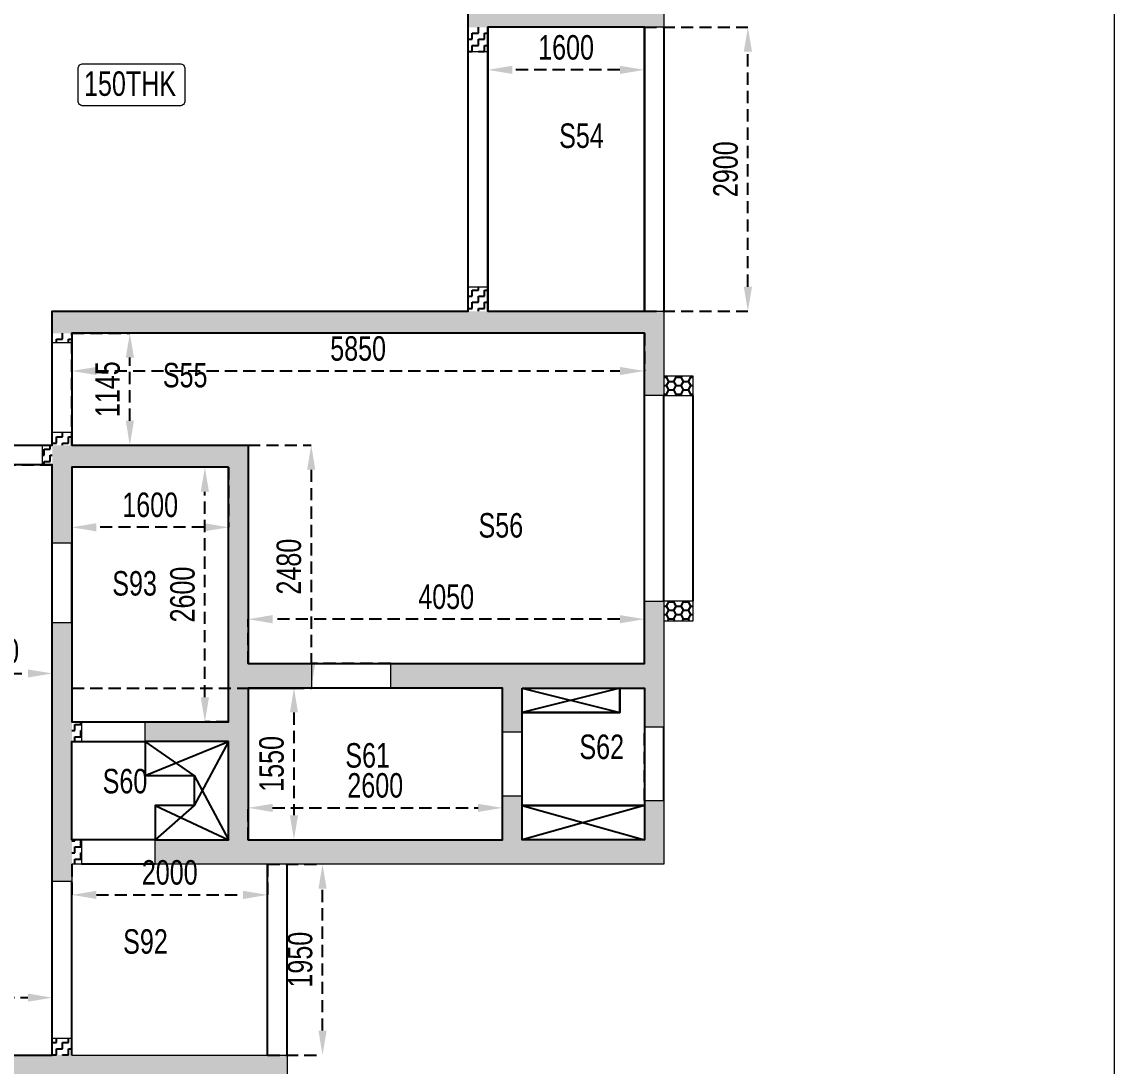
# Model space of a CAD drawing. Header units: millimetres. Extents: x 349 to 36302, y 188 to 51036.
# Drawn here: x 25140 to 36302, y 31289 to 41957 of the extents above; entities that cross this region are included whole.
import ezdxf

# ---------------------------------------------------------------- set-up
doc = ezdxf.new("R2010")
doc.units = ezdxf.units.MM
doc.linetypes.add('HIDDEN', pattern=[0.375, 0.25, -0.125])
for name, color, linetype in [('S-BEAM', 4, 'HIDDEN'), ('S-BEAM 1', 6, 'Continuous'), ('S-CUTOUT', 25, 'Continuous'), ('S-WALL HATCH', 251, 'Continuous')]:
    doc.layers.add(name, color=color, linetype=linetype)
for name, color, linetype, lineweight in [("S-BEAM NO'S", 2, 'Continuous', 20), ('S-GENERAL', 252, 'Continuous', 20), ('s-text', 20, 'Continuous', 13), ('S-WALL', 100, 'Continuous', 20)]:
    doc.layers.add(name, color=color, linetype=linetype, lineweight=lineweight)
doc.styles.add('Dim.s & Anno.(Misc.)', font='ARIALN.TTF')
doc.styles.add('SOBHA', font='swisscl.ttf')
doc.dimstyles.new('S-100-2', dxfattribs={"dimscale": 100, "dimtxt": 2.5, "dimasz": 2.5, "dimexe": 0, "dimexo": 0, "dimgap": 1, "dimtad": 1, "dimdec": 0, "dimzin": 0, "dimdsep": 46, "dimtxsty": 'SOBHA', "dimcen": 0.0895, "dimclrd": 8, "dimclre": 8, "dimclrt": 2, "dimadec": 0, "dimazin": 0, "dimtfac": 1, "dimtdec": 0, "dimtofl": 0, "dimtmove": 0, "dimatfit": 3, "dimfxl": 0.18, "dimtolj": 1, "dimtzin": 0, "dimlwd": -1, "dimlwe": -1, "dimarcsym": 1})
pattern_1 = [(0, (-404882.1, 280592.21), (62.5, 62.5), [62.5, -62.5]), (90, (-404819.6, 280592.21), (-62.5, 62.5), [62.5, -62.5])]
pattern_2 = [(0, (22525.838, 14251.84), (75, 43.30127), [50, -100]), (120, (22525.838, 14251.84), (-75, 43.30127), [50, -100]), (60, (22525.838, 14251.84), (2e-14, 86.60254), [-100, 50])]

# ---------------------------------------------------------------- blocks, each defined once
blk = doc.blocks.new('*D266')
at = {"layer": 'Defpoints', "color": 0, "linetype": 'Continuous', "ltscale": 500, "transparency": 16777216}
for p in [(31501, 41902), (32559, 41902), (31501, 39002)]:
    blk.add_point(p, dxfattribs=at)
at = {"layer": 'S-BEAM', "color": 8, "ltscale": 500, "transparency": 16777216}
for p, q in [((31501, 41902), (32559, 41902)), ((32559, 39252), (32559, 41652)), ((31501, 39002), (32559, 39002))]:
    blk.add_line(p, q, dxfattribs=at)
at = {"layer": 'S-BEAM', "color": 8, "linetype": 'Continuous', "ltscale": 500, "transparency": 16777216}
for points in [[(32517, 41652), (32601, 41652), (32559, 41902)], [(32517, 39252), (32601, 39252), (32559, 39002)]]:
    blk.add_solid(points, dxfattribs=at)
at = {"layer": 'S-BEAM', "color": 2, "linetype": 'Continuous', "ltscale": 500, "transparency": 16777216, "insert": (32331, 40452), "char_height": 250, "attachment_point": 5, "rotation": 90, "style": 'SOBHA'}
blk.add_mtext('\\A1;2900', dxfattribs=at)
blk = doc.blocks.new('*D267')
at = {"layer": 'Defpoints', "color": 0, "linetype": 'Continuous', "ltscale": 500, "transparency": 16777216}
for p in [(29901, 41902), (31501, 41902), (29901, 41467)]:
    blk.add_point(p, dxfattribs=at)
at = {"layer": 'S-BEAM', "color": 8, "ltscale": 500, "transparency": 16777216}
for p, q in [((29901, 41902), (29901, 41467)), ((31501, 41902), (31501, 41467)), ((31251, 41467), (30151, 41467))]:
    blk.add_line(p, q, dxfattribs=at)
at = {"layer": 'S-BEAM', "color": 8, "linetype": 'Continuous', "ltscale": 500, "transparency": 16777216}
for points in [[(30151, 41509), (30151, 41425), (29901, 41467)], [(31251, 41509), (31251, 41425), (31501, 41467)]]:
    blk.add_solid(points, dxfattribs=at)
at = {"layer": 'S-BEAM', "color": 2, "linetype": 'Continuous', "ltscale": 500, "transparency": 16777216, "insert": (30701, 41695), "char_height": 250, "attachment_point": 5, "style": 'SOBHA'}
blk.add_mtext('\\A1;1600', dxfattribs=at)
blk = doc.blocks.new('*D268')
at = {"layer": 'Defpoints', "color": 0, "linetype": 'Continuous', "ltscale": 500, "transparency": 16777216}
for p in [(25651, 38777), (31501, 38777), (31501, 38391)]:
    blk.add_point(p, dxfattribs=at)
at = {"layer": 'S-BEAM', "color": 8, "ltscale": 500, "transparency": 16777216}
for p, q in [((25651, 38777), (25651, 38391)), ((31501, 38777), (31501, 38391)), ((25901, 38391), (31251, 38391))]:
    blk.add_line(p, q, dxfattribs=at)
at = {"layer": 'S-BEAM', "color": 8, "linetype": 'Continuous', "ltscale": 500, "transparency": 16777216}
for points in [[(25901, 38432), (25901, 38349), (25651, 38391)], [(31251, 38432), (31251, 38349), (31501, 38391)]]:
    blk.add_solid(points, dxfattribs=at)
at = {"layer": 'S-BEAM', "color": 2, "linetype": 'Continuous', "ltscale": 500, "transparency": 16777216, "insert": (28576, 38619), "char_height": 250, "attachment_point": 5, "style": 'SOBHA'}
blk.add_mtext('\\A1;5850', dxfattribs=at)
blk = doc.blocks.new('*D269')
at = {"layer": 'Defpoints', "color": 0, "linetype": 'Continuous', "ltscale": 500, "transparency": 16777216}
for p in [(25651, 38777), (26243, 38777), (25651, 37632)]:
    blk.add_point(p, dxfattribs=at)
at = {"layer": 'S-BEAM', "color": 8, "ltscale": 500, "transparency": 16777216}
for p, q in [((25651, 38777), (26243, 38777)), ((26243, 37882), (26243, 38527)), ((25651, 37632), (26243, 37632))]:
    blk.add_line(p, q, dxfattribs=at)
at = {"layer": 'S-BEAM', "color": 8, "linetype": 'Continuous', "ltscale": 500, "transparency": 16777216}
for points in [[(26202, 38527), (26285, 38527), (26243, 38777)], [(26202, 37882), (26285, 37882), (26243, 37632)]]:
    blk.add_solid(points, dxfattribs=at)
at = {"layer": 'S-BEAM', "color": 2, "linetype": 'Continuous', "ltscale": 500, "transparency": 16777216, "insert": (26016, 38204), "char_height": 250, "attachment_point": 5, "rotation": 90, "style": 'SOBHA'}
blk.add_mtext('\\A1;1145', dxfattribs=at)
blk = doc.blocks.new('*D270')
at = {"layer": 'Defpoints', "color": 0, "linetype": 'Continuous', "ltscale": 500, "transparency": 16777216}
for p in [(27451, 37632), (25651, 35152), (28097, 35152)]:
    blk.add_point(p, dxfattribs=at)
at = {"layer": 'S-BEAM', "color": 8, "ltscale": 500, "transparency": 16777216}
for p, q in [((27451, 37632), (28097, 37632)), ((28097, 37382), (28097, 35402)), ((25651, 35152), (28097, 35152))]:
    blk.add_line(p, q, dxfattribs=at)
at = {"layer": 'S-BEAM', "color": 8, "linetype": 'Continuous', "ltscale": 500, "transparency": 16777216}
for points in [[(28055, 37382), (28139, 37382), (28097, 37632)], [(28055, 35402), (28139, 35402), (28097, 35152)]]:
    blk.add_solid(points, dxfattribs=at)
at = {"layer": 'S-BEAM', "color": 2, "linetype": 'Continuous', "ltscale": 500, "transparency": 16777216, "insert": (27869, 36392), "char_height": 250, "attachment_point": 5, "rotation": 90, "style": 'SOBHA'}
blk.add_mtext('\\A1;2480', dxfattribs=at)
blk = doc.blocks.new('*D271')
at = {"layer": 'Defpoints', "color": 0, "linetype": 'Continuous', "ltscale": 500, "transparency": 16777216}
for p in [(27451, 35855), (27451, 35402), (31501, 35402)]:
    blk.add_point(p, dxfattribs=at)
at = {"layer": 'S-BEAM', "color": 8, "ltscale": 500, "transparency": 16777216}
for p, q in [((27451, 35402), (27451, 35855)), ((31251, 35855), (27701, 35855)), ((31501, 35402), (31501, 35855))]:
    blk.add_line(p, q, dxfattribs=at)
at = {"layer": 'S-BEAM', "color": 8, "linetype": 'Continuous', "ltscale": 500, "transparency": 16777216}
for points in [[(27701, 35897), (27701, 35813), (27451, 35855)], [(31251, 35897), (31251, 35813), (31501, 35855)]]:
    blk.add_solid(points, dxfattribs=at)
at = {"layer": 'S-BEAM', "color": 2, "linetype": 'Continuous', "ltscale": 500, "transparency": 16777216, "insert": (29476, 36083), "char_height": 250, "attachment_point": 5, "style": 'SOBHA'}
blk.add_mtext('\\A1;4050', dxfattribs=at)
blk = doc.blocks.new('*D273')
at = {"layer": 'Defpoints', "color": 0, "linetype": 'Continuous', "ltscale": 500, "transparency": 16777216}
for p in [(25451, 35301), (24201, 34802), (25451, 34802)]:
    blk.add_point(p, dxfattribs=at)
at = {"layer": 'S-BEAM', "color": 8, "ltscale": 500, "transparency": 16777216}
for p, q in [((24201, 34802), (24201, 35301)), ((24451, 35301), (25201, 35301)), ((25451, 34802), (25451, 35301))]:
    blk.add_line(p, q, dxfattribs=at)
at = {"layer": 'S-BEAM', "color": 8, "linetype": 'Continuous', "ltscale": 500, "transparency": 16777216}
for points in [[(24451, 35342), (24451, 35259), (24201, 35301)], [(25201, 35342), (25201, 35259), (25451, 35301)]]:
    blk.add_solid(points, dxfattribs=at)
at = {"layer": 'S-BEAM', "color": 2, "linetype": 'Continuous', "ltscale": 500, "transparency": 16777216, "insert": (24826, 35529), "char_height": 250, "attachment_point": 5, "style": 'SOBHA'}
blk.add_mtext('\\A1;1250', dxfattribs=at)
blk = doc.blocks.new('*D275')
at = {"layer": 'Defpoints', "color": 0, "linetype": 'Continuous', "ltscale": 500, "transparency": 16777216}
for p in [(25451, 31989), (21501, 31402), (25451, 31402)]:
    blk.add_point(p, dxfattribs=at)
at = {"layer": 'S-BEAM', "color": 8, "ltscale": 500, "transparency": 16777216}
for p, q in [((21501, 31402), (21501, 31989)), ((21751, 31989), (25201, 31989)), ((25451, 31402), (25451, 31989))]:
    blk.add_line(p, q, dxfattribs=at)
at = {"layer": 'S-BEAM', "color": 8, "linetype": 'Continuous', "ltscale": 500, "transparency": 16777216}
for points in [[(21751, 32031), (21751, 31947), (21501, 31989)], [(25201, 32031), (25201, 31947), (25451, 31989)]]:
    blk.add_solid(points, dxfattribs=at)
at = {"layer": 'S-BEAM', "color": 2, "linetype": 'Continuous', "ltscale": 500, "transparency": 16777216, "insert": (23476, 32217), "char_height": 250, "attachment_point": 5, "style": 'SOBHA'}
blk.add_mtext('\\A1;3950', dxfattribs=at)
blk = doc.blocks.new('*D278')
at = {"layer": 'Defpoints', "color": 0, "linetype": 'Continuous', "ltscale": 500, "transparency": 16777216}
for p in [(30051, 33928), (27451, 33602), (30051, 33602)]:
    blk.add_point(p, dxfattribs=at)
at = {"layer": 'S-BEAM', "color": 8, "ltscale": 500, "transparency": 16777216}
for p, q in [((27451, 33602), (27451, 33928)), ((27701, 33928), (29801, 33928)), ((30051, 33602), (30051, 33928))]:
    blk.add_line(p, q, dxfattribs=at)
at = {"layer": 'S-BEAM', "color": 8, "linetype": 'Continuous', "ltscale": 500, "transparency": 16777216}
for points in [[(27701, 33969), (27701, 33886), (27451, 33928)], [(29801, 33969), (29801, 33886), (30051, 33928)]]:
    blk.add_solid(points, dxfattribs=at)
at = {"layer": 'S-BEAM', "color": 2, "linetype": 'Continuous', "ltscale": 500, "transparency": 16777216, "insert": (28751, 34156), "char_height": 250, "attachment_point": 5, "style": 'SOBHA'}
blk.add_mtext('\\A1;2600', dxfattribs=at)
blk = doc.blocks.new('*D279')
at = {"layer": 'Defpoints', "color": 0, "linetype": 'Continuous', "ltscale": 500, "transparency": 16777216}
for p in [(27451, 35152), (27451, 33602), (27920, 33602)]:
    blk.add_point(p, dxfattribs=at)
at = {"layer": 'S-BEAM', "color": 8, "ltscale": 500, "transparency": 16777216}
for p, q in [((27451, 35152), (27920, 35152)), ((27920, 34902), (27920, 33852)), ((27451, 33602), (27920, 33602))]:
    blk.add_line(p, q, dxfattribs=at)
at = {"layer": 'S-BEAM', "color": 8, "linetype": 'Continuous', "ltscale": 500, "transparency": 16777216}
for points in [[(27879, 34902), (27962, 34902), (27920, 35152)], [(27879, 33852), (27962, 33852), (27920, 33602)]]:
    blk.add_solid(points, dxfattribs=at)
at = {"layer": 'S-BEAM', "color": 2, "linetype": 'Continuous', "ltscale": 500, "transparency": 16777216, "insert": (27692, 34377), "char_height": 250, "attachment_point": 5, "rotation": 90, "style": 'SOBHA'}
blk.add_mtext('\\A1;1550', dxfattribs=at)
blk = doc.blocks.new('*D213')
at = {"layer": 'Defpoints', "color": 0, "linetype": 'Continuous', "ltscale": 500, "transparency": 16777216}
for p in [(27651, 33352), (28212, 33352), (27651, 31402)]:
    blk.add_point(p, dxfattribs=at)
at = {"layer": 'S-BEAM', "color": 8, "ltscale": 500, "transparency": 16777216}
for p, q in [((27651, 33352), (28212, 33352)), ((28212, 31652), (28212, 33102)), ((27651, 31402), (28212, 31402))]:
    blk.add_line(p, q, dxfattribs=at)
at = {"layer": 'S-BEAM', "color": 8, "linetype": 'Continuous', "ltscale": 500, "transparency": 16777216}
for points in [[(28171, 33102), (28254, 33102), (28212, 33352)], [(28171, 31652), (28254, 31652), (28212, 31402)]]:
    blk.add_solid(points, dxfattribs=at)
at = {"layer": 'S-BEAM', "color": 2, "linetype": 'Continuous', "ltscale": 500, "transparency": 16777216, "insert": (27984, 32377), "char_height": 250, "attachment_point": 5, "rotation": 90, "style": 'SOBHA'}
blk.add_mtext('\\A1;1950', dxfattribs=at)
blk = doc.blocks.new('*D214')
at = {"layer": 'Defpoints', "color": 0, "linetype": 'Continuous', "ltscale": 500, "transparency": 16777216}
for p in [(25651, 33352), (27651, 33352), (27651, 33039)]:
    blk.add_point(p, dxfattribs=at)
at = {"layer": 'S-BEAM', "color": 8, "ltscale": 500, "transparency": 16777216}
for p, q in [((25651, 33352), (25651, 33039)), ((27651, 33352), (27651, 33039)), ((25901, 33039), (27401, 33039))]:
    blk.add_line(p, q, dxfattribs=at)
at = {"layer": 'S-BEAM', "color": 8, "linetype": 'Continuous', "ltscale": 500, "transparency": 16777216}
for points in [[(25901, 33080), (25901, 32997), (25651, 33039)], [(27401, 33080), (27401, 32997), (27651, 33039)]]:
    blk.add_solid(points, dxfattribs=at)
at = {"layer": 'S-BEAM', "color": 2, "linetype": 'Continuous', "ltscale": 500, "transparency": 16777216, "insert": (26651, 33267), "char_height": 250, "attachment_point": 5, "style": 'SOBHA'}
blk.add_mtext('\\A1;2000', dxfattribs=at)
blk = doc.blocks.new('*D215')
at = {"layer": 'Defpoints', "color": 0, "linetype": 'Continuous', "ltscale": 500, "transparency": 16777216}
for p in [(27010, 37407), (27251, 37407), (27251, 34807)]:
    blk.add_point(p, dxfattribs=at)
at = {"layer": 'S-BEAM', "color": 8, "ltscale": 500, "transparency": 16777216}
for p, q in [((27251, 37407), (27010, 37407)), ((27010, 35057), (27010, 37157)), ((27251, 34807), (27010, 34807))]:
    blk.add_line(p, q, dxfattribs=at)
at = {"layer": 'S-BEAM', "color": 8, "linetype": 'Continuous', "ltscale": 500, "transparency": 16777216}
for points in [[(26968, 37157), (27052, 37157), (27010, 37407)], [(26968, 35057), (27052, 35057), (27010, 34807)]]:
    blk.add_solid(points, dxfattribs=at)
at = {"layer": 'S-BEAM', "color": 2, "linetype": 'Continuous', "ltscale": 500, "transparency": 16777216, "insert": (26782, 36107), "char_height": 250, "attachment_point": 5, "rotation": 90, "style": 'SOBHA'}
blk.add_mtext('\\A1;2600', dxfattribs=at)
blk = doc.blocks.new('*D216')
at = {"layer": 'Defpoints', "color": 0, "linetype": 'Continuous', "ltscale": 500, "transparency": 16777216}
for p in [(25651, 37407), (27251, 37407), (25651, 36794)]:
    blk.add_point(p, dxfattribs=at)
at = {"layer": 'S-BEAM', "color": 8, "ltscale": 500, "transparency": 16777216}
for p, q in [((25651, 37407), (25651, 36794)), ((27251, 37407), (27251, 36794)), ((27001, 36794), (25901, 36794))]:
    blk.add_line(p, q, dxfattribs=at)
at = {"layer": 'S-BEAM', "color": 8, "linetype": 'Continuous', "ltscale": 500, "transparency": 16777216}
for points in [[(25901, 36836), (25901, 36752), (25651, 36794)], [(27001, 36836), (27001, 36752), (27251, 36794)]]:
    blk.add_solid(points, dxfattribs=at)
at = {"layer": 'S-BEAM', "color": 2, "linetype": 'Continuous', "ltscale": 500, "transparency": 16777216, "insert": (26451, 37022), "char_height": 250, "attachment_point": 5, "style": 'SOBHA'}
blk.add_mtext('\\A1;1600', dxfattribs=at)

msp = doc.modelspace()

# ---------------------------------------------------------------- hatches: boundary and pattern name
at = {"layer": 'S-WALL HATCH', "linetype": 'Continuous', "ltscale": 500, "transparency": 33554687}
h = msp.add_hatch(dxfattribs=at)
h.set_pattern_fill('HONEY', color=25, scale=400)
h.set_pattern_definition([(0, (-1187868.24, 206467.5), (75, 43.3012702), [50, -100]), (120, (-1187868.24, 206467.5), (-75, 43.3012702), [50, -100]), (60, (-1187868.24, 206467.5), (2e-14, 86.6025404), [-100, 50])])
h.paths.add_polyline_path([(12450.8, 14551.8), (11950.8, 14551.8), (11950.8, 14051.8), (12450.8, 14051.8)])
h.paths.add_polyline_path([(4050.8, 19351.8), (3750.8, 19351.8), (3750.8, 19151.8), (4050.8, 19151.8)])
h.paths.add_polyline_path([(4050.8, 21651.8), (3750.8, 21651.8), (3750.8, 21451.8), (4050.8, 21451.8)])
h.paths.add_polyline_path([(30435.5, 1753.7), (33681.1, 1753.7), (33681.1, 2149), (30435.5, 2149)], flags=9)
h.paths.add_polyline_path([(23298.5, 13257.5), (23683.5, 13257.5), (23683.5, 13978.3), (23298.5, 13978.3)], flags=9)
h.paths.add_polyline_path([(23298.5, 15089.1), (23683.5, 15089.1), (23683.5, 15809.9), (23298.5, 15809.9)], flags=9)
h.paths.add_polyline_path([(16805.3, 31053.7), (16805.3, 32614), (16278.1, 32614), (16278.1, 31053.7)], flags=9)
h.paths.add_polyline_path([(3995.8, 40319.6), (3995.8, 41879.9), (3468.6, 41879.9), (3468.6, 40319.6)], flags=9)
h.paths.add_polyline_path([(3995.8, 36144.6), (3995.8, 37704.9), (3468.6, 37704.9), (3468.6, 36144.6)], flags=9)
h.paths.add_polyline_path([(3995.8, 25169.6), (3995.8, 26729.9), (3468.6, 26729.9), (3468.6, 25169.6)], flags=9)
h.paths.add_polyline_path([(3995.8, 15569.6), (3995.8, 17129.9), (3468.6, 17129.9), (3468.6, 15569.6)], flags=9)
h.paths.add_polyline_path([(15338.4, 13898.5), (16898.7, 13898.5), (16898.7, 14425.7), (15338.4, 14425.7)], flags=9)
h.paths.add_polyline_path([(32310.4, 22157.4), (32310.4, 23717.7), (31783.2, 23717.7), (31783.2, 22157.4)], flags=9)
h.paths.add_polyline_path([(28341.5, 31576.1), (28341.5, 33136.4), (27814.3, 33136.4), (27814.3, 31576.1)], flags=9)
h.paths.add_polyline_path([(32209.4, 39845.6), (32209.4, 41405.9), (31682.2, 41405.9), (31682.2, 39845.6)], flags=9)
h.paths.add_polyline_path([(11135.4, 34608.9), (12695.7, 34608.9), (12695.7, 35136.1), (11135.4, 35136.1)], flags=9)
h.paths.add_polyline_path([(22721.8, 49894.7), (24282.1, 49894.7), (24282.1, 50421.9), (22721.8, 50421.9)], flags=9)
h.paths.add_polyline_path([(32217.9, 42546.6), (32217.9, 44106.9), (31690.7, 44106.9), (31690.7, 42546.6)], flags=9)
h.paths.add_polyline_path([(32217.9, 33735.1), (32217.9, 35295.4), (31690.7, 35295.4), (31690.7, 33735.1)], flags=9)
h.paths.add_polyline_path([(26431.7, 14028.2), (27992, 14028.2), (27992, 14555.4), (26431.7, 14555.4)], flags=9)
h.paths.add_polyline_path([(19356.2, 14028.2), (20916.5, 14028.2), (20916.5, 14555.4), (19356.2, 14555.4)], flags=9)
h.paths.add_polyline_path([(9371.6, 14028.2), (10931.9, 14028.2), (10931.9, 14555.4), (9371.6, 14555.4)], flags=9)
h.paths.add_polyline_path([(4041.8, 22231.9), (4041.8, 23792.2), (3514.6, 23792.2), (3514.6, 22231.9)], flags=9)
h.paths.add_polyline_path([(4101.1, 47007.5), (4101.1, 48567.8), (3573.9, 48567.8), (3573.9, 47007.5)], flags=9)
h.paths.add_polyline_path([(15497.8, 33271.2), (15497.8, 34831.5), (14970.6, 34831.5), (14970.6, 33271.2)], flags=9)
h.paths.add_polyline_path([(15418.8, 35571.6), (15418.8, 37131.9), (14891.6, 37131.9), (14891.6, 35571.6)], flags=9)
h.paths.add_polyline_path([(15418.8, 37871.6), (15418.8, 39431.9), (14891.6, 39431.9), (14891.6, 37871.6)], flags=9)
h.paths.add_polyline_path([(11269.1, 25056.1), (11269.1, 26616.4), (10741.9, 26616.4), (10741.9, 25056.1)], flags=9)
h.paths.add_polyline_path([(12053.5, 20391.2), (12053.5, 21951.5), (11526.3, 21951.5), (11526.3, 20391.2)], flags=9)
h.paths.add_polyline_path([(17843, 21083.2), (17843, 22643.5), (17315.8, 22643.5), (17315.8, 21083.2)], flags=9)
h.paths.add_polyline_path([(23700.8, 20682.3), (25261.1, 20682.3), (25261.1, 21209.5), (23700.8, 21209.5)], flags=9)
h.paths.add_polyline_path([(21864.1, 20682.3), (23424.4, 20682.3), (23424.4, 21209.5), (21864.1, 21209.5)], flags=9)
h.paths.add_polyline_path([(24771.6, 39874), (24771.6, 41434.3), (24244.4, 41434.3), (24244.4, 39874)], flags=9)
h.paths.add_polyline_path([(24024.9, 43785.1), (24024.9, 45345.4), (23497.7, 45345.4), (23497.7, 43785.1)], flags=9)
h.paths.add_polyline_path([(27687.3, 46261.9), (29247.6, 46261.9), (29247.6, 46789.1), (27687.3, 46789.1)], flags=9)
h.paths.add_polyline_path([(11324.9, 39860.1), (11324.9, 41420.3), (10797.7, 41420.3), (10797.7, 39860.1)], flags=9)
h.paths.add_polyline_path([(8551.4, 46461.9), (10111.7, 46461.9), (10111.7, 46989.1), (8551.4, 46989.1)], flags=9)
h.paths.add_polyline_path([(8690.4, 24598.6), (9781.3, 24598.6), (9781.3, 25125.8), (8690.4, 25125.8)], flags=9)
h.paths.add_polyline_path([(23080.3, 22903.1), (24171.2, 22903.1), (24171.2, 23430.3), (23080.3, 23430.3)], flags=9)
h.paths.add_polyline_path([(23363.2, 32960), (24454.2, 32960), (24454.2, 33487.2), (23363.2, 33487.2)], flags=9)
h.paths.add_polyline_path([(25689.8, 41058.7), (26780.7, 41058.7), (26780.7, 41585.9), (25689.8, 41585.9)], flags=9)
h.paths.add_polyline_path([(8797.6, 41783.2), (9888.5, 41783.2), (9888.5, 42310.3), (8797.6, 42310.3)], flags=9)
h.paths.add_polyline_path([(13914.6, 33663.8), (15005.6, 33663.8), (15005.6, 34191), (13914.6, 34191)], flags=9)
h.paths.add_polyline_path([(17749, 42186.8), (18839.9, 42186.8), (18839.9, 42714), (17749, 42714)], flags=9)
h.paths.add_polyline_path([(32407.1, 40250.9), (32792.1, 40250.9), (32792.1, 40971.7), (32407.1, 40971.7)], flags=9)
h.paths.add_polyline_path([(28711.8, 40250.9), (29096.8, 40250.9), (29096.8, 40971.7), (28711.8, 40971.7)], flags=9)
h.paths.add_polyline_path([(14069.1, 23982.3), (15629.4, 23982.3), (15629.4, 24509.5), (14069.1, 24509.5)], flags=9)
h.paths.add_polyline_path([(13852.4, 24365.9), (13852.4, 25926.2), (13325.2, 25926.2), (13325.2, 24365.9)], flags=9)
h.paths.add_polyline_path([(13852.4, 39924.2), (13852.4, 41484.4), (13325.2, 41484.4), (13325.2, 39924.2)], flags=9)
h.paths.add_polyline_path([(21606.4, 41561.6), (23166.7, 41561.6), (23166.7, 42088.8), (21606.4, 42088.8)], flags=9)
h.paths.add_polyline_path([(14113.7, 9780.6), (21494.1, 9780.6), (21494.1, 11995.1), (14113.7, 11995.1)], flags=9)
h.paths.add_polyline_path([(30381.2, 3048.3), (35216.4, 3048.3), (35216.4, 3482.8), (30381.2, 3482.8)], flags=9)
h.paths.add_polyline_path([(27476.8, 5434.1), (28877.8, 5434.1), (28877.8, 5830.2), (27476.8, 5830.2)], flags=9)
h.paths.add_polyline_path([(30319.7, 4396), (34324.9, 4396), (34324.9, 4791.4), (30319.7, 4791.4)], flags=9)
h.paths.add_polyline_path([(27372.9, 6302.6), (32821.9, 6302.6), (32821.9, 7690), (27372.9, 7690)], flags=9)
h.paths.add_polyline_path([(27385.4, 7723.6), (28580.9, 7723.6), (28580.9, 8111.7), (27385.4, 8111.7)], flags=9)
h.paths.add_polyline_path([(14017.2, 11970.3), (15743.3, 11970.3), (15743.3, 12497.5), (14017.2, 12497.5)], flags=9)
h.paths.add_polyline_path([(13975.9, 12347.3), (23228.1, 12347.3), (23228.1, 13200.6), (13975.9, 13200.6)], flags=9)
h = msp.add_hatch(dxfattribs=at)
h.set_pattern_fill('HONEY', color=25, scale=400)
h.set_pattern_definition(pattern_2)
h.paths.add_polyline_path([(27063.3, 50251.8), (26863.3, 50251.8), (26863.3, 49951.8), (27063.3, 49951.8)])
h.paths.add_polyline_path([(24763.3, 50251.8), (24563.3, 50251.8), (24563.3, 49951.8), (24763.3, 49951.8)])
h.paths.add_polyline_path([(30435.5, 1753.7), (33681.1, 1753.7), (33681.1, 2149), (30435.5, 2149)], flags=9)
h.paths.add_polyline_path([(23298.5, 13257.5), (23683.5, 13257.5), (23683.5, 13978.3), (23298.5, 13978.3)], flags=9)
h.paths.add_polyline_path([(23298.5, 15089.1), (23683.5, 15089.1), (23683.5, 15809.9), (23298.5, 15809.9)], flags=9)
h.paths.add_polyline_path([(16805.3, 31053.7), (16805.3, 32614), (16278.1, 32614), (16278.1, 31053.7)], flags=9)
h.paths.add_polyline_path([(3995.8, 40319.6), (3995.8, 41879.9), (3468.6, 41879.9), (3468.6, 40319.6)], flags=9)
h.paths.add_polyline_path([(3995.8, 36144.6), (3995.8, 37704.9), (3468.6, 37704.9), (3468.6, 36144.6)], flags=9)
h.paths.add_polyline_path([(3995.8, 25169.6), (3995.8, 26729.9), (3468.6, 26729.9), (3468.6, 25169.6)], flags=9)
h.paths.add_polyline_path([(3995.8, 15569.6), (3995.8, 17129.9), (3468.6, 17129.9), (3468.6, 15569.6)], flags=9)
h.paths.add_polyline_path([(15338.4, 13898.5), (16898.7, 13898.5), (16898.7, 14425.7), (15338.4, 14425.7)], flags=9)
h.paths.add_polyline_path([(32310.4, 22157.4), (32310.4, 23717.7), (31783.2, 23717.7), (31783.2, 22157.4)], flags=9)
h.paths.add_polyline_path([(28341.5, 31576.1), (28341.5, 33136.4), (27814.3, 33136.4), (27814.3, 31576.1)], flags=9)
h.paths.add_polyline_path([(32209.4, 39845.6), (32209.4, 41405.9), (31682.2, 41405.9), (31682.2, 39845.6)], flags=9)
h.paths.add_polyline_path([(11135.4, 34608.9), (12695.7, 34608.9), (12695.7, 35136.1), (11135.4, 35136.1)], flags=9)
h.paths.add_polyline_path([(22721.8, 49894.7), (24282.1, 49894.7), (24282.1, 50421.9), (22721.8, 50421.9)], flags=9)
h.paths.add_polyline_path([(32217.9, 42546.6), (32217.9, 44106.9), (31690.7, 44106.9), (31690.7, 42546.6)], flags=9)
h.paths.add_polyline_path([(32217.9, 33735.1), (32217.9, 35295.4), (31690.7, 35295.4), (31690.7, 33735.1)], flags=9)
h.paths.add_polyline_path([(26431.7, 14028.2), (27992, 14028.2), (27992, 14555.4), (26431.7, 14555.4)], flags=9)
h.paths.add_polyline_path([(19356.2, 14028.2), (20916.5, 14028.2), (20916.5, 14555.4), (19356.2, 14555.4)], flags=9)
h.paths.add_polyline_path([(9371.6, 14028.2), (10931.9, 14028.2), (10931.9, 14555.4), (9371.6, 14555.4)], flags=9)
h.paths.add_polyline_path([(4041.8, 22231.9), (4041.8, 23792.2), (3514.6, 23792.2), (3514.6, 22231.9)], flags=9)
h.paths.add_polyline_path([(4101.1, 47007.5), (4101.1, 48567.8), (3573.9, 48567.8), (3573.9, 47007.5)], flags=9)
h.paths.add_polyline_path([(15497.8, 33271.2), (15497.8, 34831.5), (14970.6, 34831.5), (14970.6, 33271.2)], flags=9)
h.paths.add_polyline_path([(15418.8, 35571.6), (15418.8, 37131.9), (14891.6, 37131.9), (14891.6, 35571.6)], flags=9)
h.paths.add_polyline_path([(15418.8, 37871.6), (15418.8, 39431.9), (14891.6, 39431.9), (14891.6, 37871.6)], flags=9)
h.paths.add_polyline_path([(11269.1, 25056.1), (11269.1, 26616.4), (10741.9, 26616.4), (10741.9, 25056.1)], flags=9)
h.paths.add_polyline_path([(12053.5, 20391.2), (12053.5, 21951.5), (11526.3, 21951.5), (11526.3, 20391.2)], flags=9)
h.paths.add_polyline_path([(17843, 21083.2), (17843, 22643.5), (17315.8, 22643.5), (17315.8, 21083.2)], flags=9)
h.paths.add_polyline_path([(23700.8, 20682.3), (25261.1, 20682.3), (25261.1, 21209.5), (23700.8, 21209.5)], flags=9)
h.paths.add_polyline_path([(21864.1, 20682.3), (23424.4, 20682.3), (23424.4, 21209.5), (21864.1, 21209.5)], flags=9)
h.paths.add_polyline_path([(24771.6, 39874), (24771.6, 41434.3), (24244.4, 41434.3), (24244.4, 39874)], flags=9)
h.paths.add_polyline_path([(24024.9, 43785.1), (24024.9, 45345.4), (23497.7, 45345.4), (23497.7, 43785.1)], flags=9)
h.paths.add_polyline_path([(27687.3, 46261.9), (29247.6, 46261.9), (29247.6, 46789.1), (27687.3, 46789.1)], flags=9)
h.paths.add_polyline_path([(11324.9, 39860.1), (11324.9, 41420.3), (10797.7, 41420.3), (10797.7, 39860.1)], flags=9)
h.paths.add_polyline_path([(8551.4, 46461.9), (10111.7, 46461.9), (10111.7, 46989.1), (8551.4, 46989.1)], flags=9)
h.paths.add_polyline_path([(8690.4, 24598.6), (9781.3, 24598.6), (9781.3, 25125.8), (8690.4, 25125.8)], flags=9)
h.paths.add_polyline_path([(23080.3, 22903.1), (24171.2, 22903.1), (24171.2, 23430.3), (23080.3, 23430.3)], flags=9)
h.paths.add_polyline_path([(23363.2, 32960), (24454.2, 32960), (24454.2, 33487.2), (23363.2, 33487.2)], flags=9)
h.paths.add_polyline_path([(25689.8, 41058.7), (26780.7, 41058.7), (26780.7, 41585.9), (25689.8, 41585.9)], flags=9)
h.paths.add_polyline_path([(8797.6, 41783.2), (9888.5, 41783.2), (9888.5, 42310.3), (8797.6, 42310.3)], flags=9)
h.paths.add_polyline_path([(13914.6, 33663.8), (15005.6, 33663.8), (15005.6, 34191), (13914.6, 34191)], flags=9)
h.paths.add_polyline_path([(17749, 42186.8), (18839.9, 42186.8), (18839.9, 42714), (17749, 42714)], flags=9)
h.paths.add_polyline_path([(32407.1, 40250.9), (32792.1, 40250.9), (32792.1, 40971.7), (32407.1, 40971.7)], flags=9)
h.paths.add_polyline_path([(28711.8, 40250.9), (29096.8, 40250.9), (29096.8, 40971.7), (28711.8, 40971.7)], flags=9)
h.paths.add_polyline_path([(14069.1, 23982.3), (15629.4, 23982.3), (15629.4, 24509.5), (14069.1, 24509.5)], flags=9)
h.paths.add_polyline_path([(13852.4, 24365.9), (13852.4, 25926.2), (13325.2, 25926.2), (13325.2, 24365.9)], flags=9)
h.paths.add_polyline_path([(13852.4, 39924.2), (13852.4, 41484.4), (13325.2, 41484.4), (13325.2, 39924.2)], flags=9)
h.paths.add_polyline_path([(21606.4, 41561.6), (23166.7, 41561.6), (23166.7, 42088.8), (21606.4, 42088.8)], flags=9)
h.paths.add_polyline_path([(14113.7, 9780.6), (21494.1, 9780.6), (21494.1, 11995.1), (14113.7, 11995.1)], flags=9)
h.paths.add_polyline_path([(30381.2, 3048.3), (35216.4, 3048.3), (35216.4, 3482.8), (30381.2, 3482.8)], flags=9)
h.paths.add_polyline_path([(27476.8, 5434.1), (28877.8, 5434.1), (28877.8, 5830.2), (27476.8, 5830.2)], flags=9)
h.paths.add_polyline_path([(30319.7, 4396), (34324.9, 4396), (34324.9, 4791.4), (30319.7, 4791.4)], flags=9)
h.paths.add_polyline_path([(27372.9, 6302.6), (32821.9, 6302.6), (32821.9, 7690), (27372.9, 7690)], flags=9)
h.paths.add_polyline_path([(27385.4, 7723.6), (28580.9, 7723.6), (28580.9, 8111.7), (27385.4, 8111.7)], flags=9)
h.paths.add_polyline_path([(14017.2, 11970.3), (15743.3, 11970.3), (15743.3, 12497.5), (14017.2, 12497.5)], flags=9)
h.paths.add_polyline_path([(13975.9, 12347.3), (23228.1, 12347.3), (23228.1, 13200.6), (13975.9, 13200.6)], flags=9)
at = {"layer": 'S-WALL HATCH', "ltscale": 7.5, "transparency": 33554687}
h = msp.add_hatch(color=251, dxfattribs=at)
h.dxf.hatch_style = 1
h.paths.add_polyline_path([(29950.8, 42751.8), (29500.8, 42751.8), (29500.8, 42851.8), (29300.8, 42851.8), (29300.8, 42751.8), (27700.8, 42751.8), (27700.8, 43291.8), (27500.8, 43291.8), (27500.8, 42751.8), (27500.8, 42501.8), (29700.8, 42501.8), (29700.8, 41901.8), (29900.8, 41901.8), (31700.8, 41901.8), (31700.8, 42151.8), (31700.8, 42701.8), (31500.8, 42701.8), (31500.8, 42151.8), (29950.8, 42151.8)])
h = msp.add_hatch(dxfattribs=at)
h.set_pattern_fill('ZIGZAG', color=251, scale=500)
h.set_pattern_definition(pattern_1)
h.paths.add_polyline_path([(29900.8, 41901.8), (29700.8, 41901.8), (29700.8, 41651.8), (29900.8, 41651.8)])
h = msp.add_hatch(color=251, dxfattribs=at)
h.dxf.hatch_style = 1
h.paths.add_polyline_path([(18300.8, 31151.8), (18400.8, 31151.8), (18400.8, 31401.8), (18300.8, 31401.8), (18300.8, 36551.8), (21200.8, 36551.8), (21200.8, 31401.8), (19550.8, 31401.8), (19550.8, 31151.8), (20300.8, 31151.8), (20300.8, 25951.8), (18000.8, 25951.8), (18000.8, 28851.8), (17700.8, 28851.8), (17700.8, 27601.8), (15750.8, 27601.8), (15750.8, 29151.8), (15700.8, 29151.8), (15700.8, 29501.8), (15500.8, 29501.8), (15500.8, 27301.8), (17700.8, 27301.8), (17700.8, 25951.8), (15500.8, 25951.8), (15500.8, 25651.8), (17100.8, 25651.8), (17100.8, 24051.8), (15460.8, 24051.8), (15460.8, 23851.8), (17100.8, 23851.8), (17100.8, 22401.8), (17300.8, 22401.8), (17300.8, 25651.8), (23600.8, 25651.8), (23600.8, 25851.8), (22650.8, 25851.8), (22650.8, 29351.8), (23350.8, 29351.8), (23350.8, 29551.8), (22400.8, 29551.8), (22400.8, 27651.8), (21350.8, 27651.8), (21350.8, 27401.8), (22400.8, 27401.8), (22400.8, 25951.8), (20600.8, 25951.8), (20600.8, 28951.8), (21490.8, 28951.8), (21490.8, 29151.8), (20600.8, 29151.8), (20600.8, 31151.8), (23050.8, 31151.8), (23050.8, 30461.8), (23250.8, 30461.8), (23250.8, 31151.8), (27850.8, 31151.8), (27850.8, 31401.8), (21500.8, 31401.8), (21500.8, 34801.8), (24200.8, 34801.8), (24200.8, 35651.8), (24000.8, 35651.8), (24000.8, 35001.8), (21500.8, 35001.8), (21500.8, 36551.8), (24200.8, 36551.8), (24200.8, 40201.8), (23900.8, 40201.8), (23900.8, 39851.8), (21800.8, 39851.8), (21800.8, 41301.8), (21900.8, 41301.8), (21900.8, 41601.8), (19550.8, 41601.8), (19550.8, 41301.8), (19650.8, 41301.8), (19650.8, 39551.8), (23900.8, 39551.8), (23900.8, 36851.8), (18300.8, 36851.8), (18300.8, 41301.8), (18400.8, 41301.8), (18400.8, 41601.8), (17225.8, 41601.8), (17225.8, 41301.8), (18000.8, 41301.8), (18000.8, 39851.8), (15700.8, 39851.8), (15700.8, 41301.8), (16475.8, 41301.8), (16475.8, 41601.8), (15500.8, 41601.8), (15500.8, 39551.8), (18000.8, 39551.8), (18000.8, 37551.8), (15500.8, 37551.8), (15500.8, 37251.8), (18000.8, 37251.8), (18000.8, 35251.8), (15500.8, 35251.8), (15500.8, 34951.8), (18000.8, 34951.8), (18000.8, 32951.8), (15500.8, 32951.8), (15500.8, 30651.8), (15700.8, 30651.8), (15700.8, 30751.8), (18300.8, 30751.8)])
h.paths.add_polyline_path([(16750.8, 31051.8), (16750.8, 32651.8), (18000.8, 32651.8), (18000.8, 31051.8)], flags=16)
h.paths.add_polyline_path([(16750.8, 31051.8), (15700.8, 31051.8), (15700.8, 32651.8), (16750.8, 32651.8)], flags=16)
h.paths.add_polyline_path([(19950.8, 39851.8), (19950.8, 41301.8), (21501, 41301.8), (21501, 39851.8)], flags=16)
h = msp.add_hatch(dxfattribs=at)
h.set_pattern_fill('ZIGZAG', color=251, scale=500)
h.set_pattern_definition(pattern_1)
h.paths.add_polyline_path([(29900.8, 39251.8), (29700.8, 39251.8), (29700.8, 39001.8), (29900.8, 39001.8)])
h = msp.add_hatch(color=251, dxfattribs=at)
h.dxf.hatch_style = 1
h.paths.add_polyline_path([(31700.8, 39001.8), (29900.8, 39001.8), (29700.8, 39001.8), (25450.8, 39001.8), (25450.8, 38776.8), (25650.8, 38776.8), (31500.8, 38776.8), (31500.8, 38139.3), (31700.8, 38139.3), (31700.8, 38776.8)])
h = msp.add_hatch(dxfattribs=at)
h.set_pattern_fill('ZIGZAG', color=251, scale=500)
h.set_pattern_definition(pattern_1)
h.paths.add_polyline_path([(25650.8, 38776.8), (25450.8, 38776.8), (25450.8, 38676.8), (25650.8, 38676.8)])
at = {"layer": 'S-WALL HATCH', "linetype": 'Continuous', "ltscale": 500, "transparency": 33554687}
h = msp.add_hatch(dxfattribs=at)
h.set_pattern_fill('HONEY', color=25, scale=400)
h.set_pattern_definition(pattern_2)
h.paths.add_polyline_path([(32000.8, 36039.3), (31700.8, 36039.3), (31700.8, 35839.3), (32000.8, 35839.3)])
h.paths.add_polyline_path([(32000.8, 38339.3), (31700.8, 38339.3), (31700.8, 38139.3), (32000.8, 38139.3)])
at = {"layer": 'S-WALL HATCH', "ltscale": 7.5, "transparency": 33554687}
h = msp.add_hatch(dxfattribs=at)
h.set_pattern_fill('ZIGZAG', color=251, scale=500)
h.set_pattern_definition(pattern_1)
h.paths.add_polyline_path([(25650.8, 37766.8), (25450.8, 37766.8), (25450.8, 37631.8), (25650.8, 37631.8)])
h = msp.add_hatch(dxfattribs=at)
h.set_pattern_fill('ZIGZAG', color=251, scale=500)
h.set_pattern_definition(pattern_1)
h.paths.add_polyline_path([(25450.8, 37631.8), (25350.8, 37631.8), (25350.8, 37431.8), (25450.8, 37431.8)])
h = msp.add_hatch(color=251, dxfattribs=at)
h.dxf.hatch_style = 1
h.paths.add_polyline_path([(28100.8, 35401.8), (27450.8, 35401.8), (27450.8, 37406.8), (27450.8, 37631.8), (25650.8, 37631.8), (25450.8, 37631.8), (25450.8, 37431.8), (25450.8, 36631.8), (25650.8, 36631.8), (25650.8, 37406.8), (27250.8, 37406.8), (27250.8, 34806.8), (26400.8, 34806.8), (26400.8, 34606.8), (27250.8, 34606.8), (27250.8, 33601.8), (26500.8, 33601.8), (26500.8, 33351.8), (31700.8, 33351.8), (31700.8, 33601.8), (31700.8, 34001.8), (31500.8, 34001.8), (31500.8, 33601.8), (30250.8, 33601.8), (30250.8, 34051.8), (30050.8, 34051.8), (30050.8, 33601.8), (27450.8, 33601.8), (27450.8, 35151.8), (28100.8, 35151.8)])
h = msp.add_hatch(color=251, dxfattribs=at)
h.dxf.hatch_style = 1
h.paths.add_polyline_path([(31700.8, 35401.8), (31700.8, 36039.3), (31500.8, 36039.3), (31500.8, 35401.8), (28910.8, 35401.8), (28910.8, 35151.8), (30050.8, 35151.8), (30050.8, 34701.8), (30250.8, 34701.8), (30250.8, 35151.8), (31500.8, 35151.8), (31500.8, 34751.8), (31700.8, 34751.8), (31700.8, 35151.8)], flags=17)
h = msp.add_hatch(color=251, dxfattribs=at)
h.dxf.hatch_style = 1
h.paths.add_polyline_path([(25650.8, 34606.8), (25650.8, 34806.8), (25650.8, 35821.8), (25450.8, 35821.8), (25450.8, 33601.8), (25450.8, 33351.8), (25450.8, 33176.8), (25650.8, 33176.8), (25650.8, 33351.8), (25650.8, 33601.8)])
h = msp.add_hatch(dxfattribs=at)
h.set_pattern_fill('ZIGZAG', color=251, scale=500)
h.set_pattern_definition(pattern_1)
h.paths.add_polyline_path([(25750.8, 34806.8), (25650.8, 34806.8), (25650.8, 34606.8), (25750.8, 34606.8)])
h = msp.add_hatch(dxfattribs=at)
h.set_pattern_fill('ZIGZAG', color=251, scale=500)
h.set_pattern_definition(pattern_1)
h.paths.add_polyline_path([(25750.8, 33601.8), (25650.8, 33601.8), (25650.8, 33351.8), (25750.8, 33351.8)])
h = msp.add_hatch(dxfattribs=at)
h.set_pattern_fill('ZIGZAG', color=251, scale=500)
h.set_pattern_definition(pattern_1)
h.paths.add_polyline_path([(25650.8, 31576.8), (25450.8, 31576.8), (25450.8, 31401.8), (25650.8, 31401.8)])

# ---------------------------------------------------------------- linework, layer by layer
at = {"layer": 'S-BEAM', "ltscale": 500}
for p, q in [((29700.8, 39001.8), (29700.8, 41901.8)), ((25450.8, 37631.8), (25450.8, 38776.8)), ((25650.8, 37631.8), (25650.8, 38776.8)), ((24200.8, 37631.8), (25450.8, 37631.8)), ((24200.8, 37431.8), (25450.8, 37431.8)), ((25450.8, 35821.8), (25450.8, 36631.8)), ((28910.8, 35401.8), (28100.8, 35401.8)), ((31500.8, 34001.8), (31500.8, 34751.8)), ((25750.8, 34606.8), (26400.8, 34606.8)), ((30250.8, 34051.8), (30250.8, 34701.8)), ((26500.8, 33601.8), (25750.8, 33601.8)), ((25450.8, 31401.8), (25450.8, 33176.8))]:
    msp.add_line(p, q, dxfattribs=at)
at = {"layer": 'S-BEAM', "color": 41, "linetype": 'Continuous', "ltscale": 500, "true_color": 0xf4ee51}
msp.add_lwpolyline([(23300.8, 43201.8), (23300.8, 41601.8), (24200.8, 41601.8), (24200.8, 41301.8), (24200.8, 40201.8), (24200.8, 37631.8), (24440.8, 37631.8), (25450.8, 37631.8), (25450.8, 37766.8), (25450.8, 38776.8), (25450.8, 39001.8), (29700.8, 39001.8), (29700.8, 39251.8), (29700.8, 41901.8), (29700.8, 42501.8)], dxfattribs=at)
for points in [[(31500.8, 41901.8), (29900.8, 41901.8), (29900.8, 41651.8), (29900.8, 39001.8), (31500.8, 39001.8)], [(31500.8, 38139.3), (31500.8, 38776.8), (25650.8, 38776.8), (25650.8, 38676.8), (25650.8, 37631.8), (27450.8, 37631.8), (27450.8, 37406.8), (27450.8, 35401.8), (28100.8, 35401.8), (28910.8, 35401.8), (31500.8, 35401.8), (31500.8, 36039.3)], [(25450.8, 35821.8), (25450.8, 36631.8), (25450.8, 37431.8), (25350.8, 37431.8), (24200.8, 37431.8), (24200.8, 36551.8), (24200.8, 35651.8), (24200.8, 34801.8), (21500.8, 34801.8), (21500.8, 31401.8), (25450.8, 31401.8), (25450.8, 31576.8), (25450.8, 33176.8), (25450.8, 33351.8), (25450.8, 33601.8)], [(27250.8, 37406.8), (25650.8, 37406.8), (25650.8, 36631.8), (25650.8, 35821.8), (25650.8, 34806.8), (25750.8, 34806.8), (26400.8, 34806.8), (27250.8, 34806.8)], [(30050.8, 34701.8), (30050.8, 35151.8), (28910.8, 35151.8), (28100.8, 35151.8), (27450.8, 35151.8), (27450.8, 33601.8), (30050.8, 33601.8), (30050.8, 34051.8)]]:
    msp.add_lwpolyline(points, close=True, dxfattribs=at)
at = {"layer": 'S-BEAM', "color": 41, "linetype": 'Continuous', "ltscale": 500, "true_color": 0xf4ee51, "elevation": 0}
for points in [[(30250.8, 33951.8), (30250.8, 34901.8), (31250.8, 34901.8), (31250.8, 35151.8), (31500.8, 35151.8), (31500.8, 33951.8)], [(26500.8, 33601.8), (25650.8, 33601.8), (25650.8, 34606.8), (26400.8, 34606.8), (26400.8, 34256.8), (26900.8, 34256.8), (26900.8, 33951.8), (26500.8, 33951.8)]]:
    msp.add_lwpolyline(points, close=True, dxfattribs=at)
at = {"layer": 'S-BEAM 1', "color": 1}
for p, q in [((29900.8, 39001.8), (29900.8, 41901.8)), ((31500.8, 41901.8), (31500.8, 39001.8)), ((31700.8, 41901.8), (31700.8, 39001.8)), ((31500.8, 36039.3), (31500.8, 38139.3)), ((31700.8, 36039.3), (31700.8, 38139.3)), ((32000.8, 36039.3, 0), (32000.8, 38139.3, 0)), ((25650.8, 35821.8), (25650.8, 36631.8)), ((28910.8, 35151.8), (28100.8, 35151.8)), ((25750.8, 34806.8), (26400.8, 34806.8)), ((31700.8, 34001.8), (31700.8, 34751.8)), ((30050.8, 34051.8), (30050.8, 34701.8)), ((26500.8, 33351.8), (25750.8, 33351.8)), ((27650.8, 31401.8), (27650.8, 33351.8)), ((27850.8, 31401.8), (27850.8, 33351.8)), ((25650.8, 31401.8), (25650.8, 33176.8))]:
    msp.add_line(p, q, dxfattribs=at)
at = {"layer": 'S-CUTOUT', "color": 35}
for p, q in [((30250.8, 35151.8, 0), (31250.8, 34901.8, 0)), ((31250.8, 35151.8, 0), (30250.8, 34901.8, 0)), ((26900.8, 34256.8, 0), (26400.8, 34606.8, 0)), ((26400.8, 34256.8, 0), (27250.8, 34606.8, 0)), ((27250.8, 34606.8, 0), (26900.8, 33951.8, 0)), ((26900.8, 34256.8, 0), (27250.8, 33601.8, 0)), ((26500.8, 33951.8, 0), (27250.8, 33601.8, 0)), ((26900.8, 33951.8, 0), (26500.8, 33601.8, 0)), ((31500.8, 33951.8, 0), (30250.8, 33601.8, 0)), ((30250.8, 33951.8, 0), (31500.8, 33601.8, 0))]:
    msp.add_line(p, q, dxfattribs=at)
at = {"layer": 'S-CUTOUT', "color": 1, "elevation": 0}
for points in [[(30250.8, 35151.8), (31250.8, 35151.8), (31250.8, 34901.8), (30250.8, 34901.8)], [(27250.8, 34606.8), (26400.8, 34606.8), (26400.8, 34256.8), (26900.8, 34256.8), (26900.8, 33951.8), (26500.8, 33951.8), (26500.8, 33601.8), (27250.8, 33601.8)]]:
    msp.add_lwpolyline(points, close=True, dxfattribs=at)
at = {"layer": 'S-CUTOUT', "color": 1}
msp.add_polyline3d([(31500.8, 33951.8, 0), (31500.8, 33601.8, 0), (30250.8, 33601.8, 0), (30250.8, 33951.8, 0), (31500.8, 33951.8, 0)], dxfattribs=at)
at = {"layer": 'S-GENERAL', "color": 252, "ltscale": 7.5}
msp.add_lwpolyline([(348.9, 51036.1), (36301.8, 51036.1), (36301.8, 188.5), (348.9, 188.5)], close=True, dxfattribs=at)
at = {"layer": 'S-GENERAL', "color": 160}
msp.add_lwpolyline([(25764.7, 41528.4), (26755.3, 41528.4, -0.4142136), (26805.3, 41478.4), (26805.3, 41149.6, -0.4142136), (26755.3, 41099.6), (25764.7, 41099.6, -0.4142136), (25714.7, 41149.6), (25714.7, 41478.4, -0.4142136)], format="xyb", close=True, dxfattribs=at)
at = {"layer": 'S-WALL', "color": 3}
for points in [[(27500.8, 42501.8), (27500.8, 42751.8), (27500.8, 43291.8), (27700.8, 43291.8), (27700.8, 42751.8), (29300.8, 42751.8), (29300.8, 42851.8), (29500.8, 42851.8), (29500.8, 42751.8), (29950.8, 42751.8), (29950.8, 42151.8), (31500.8, 42151.8), (31500.8, 42701.8), (31700.8, 42701.8), (31700.8, 42151.8), (31700.8, 41901.8), (29900.8, 41901.8), (29900.8, 41651.8), (29700.8, 41651.8), (29700.8, 41901.8), (29700.8, 42501.8)], [(25450.8, 39001.8), (29700.8, 39001.8), (29700.8, 39251.8), (29900.8, 39251.8), (29900.8, 39001.8), (31700.8, 39001.8), (31700.8, 38776.8), (31700.8, 38139.3), (31500.8, 38139.3), (31500.8, 38776.8), (25650.8, 38776.8), (25650.8, 38676.8), (25450.8, 38676.8), (25450.8, 38776.8)], [(25450.8, 37766.8), (25650.8, 37766.8), (25650.8, 37631.8), (27450.8, 37631.8), (27450.8, 37406.8), (27450.8, 35401.8), (28100.8, 35401.8), (28100.8, 35151.8), (27450.8, 35151.8), (27450.8, 33601.8), (30050.8, 33601.8), (30050.8, 34051.8), (30250.8, 34051.8), (30250.8, 33601.8), (31500.8, 33601.8), (31500.8, 34001.8), (31700.8, 34001.8), (31700.8, 33601.8), (31700.8, 33351.8), (26500.8, 33351.8), (26500.8, 33601.8), (27250.8, 33601.8), (27250.8, 34606.8), (26400.8, 34606.8), (26400.8, 34806.8), (27250.8, 34806.8), (27250.8, 37406.8), (25650.8, 37406.8), (25650.8, 36631.8), (25450.8, 36631.8), (25450.8, 37431.8), (25350.8, 37431.8), (25350.8, 37631.8), (25450.8, 37631.8)], [(28910.8, 35401.8), (31500.8, 35401.8), (31500.8, 36039.3), (31700.8, 36039.3), (31700.8, 35401.8), (31700.8, 35151.8), (31700.8, 34751.8), (31500.8, 34751.8), (31500.8, 35151.8), (30250.8, 35151.8), (30250.8, 34701.8), (30050.8, 34701.8), (30050.8, 35151.8), (28910.8, 35151.8)], [(25450.8, 35821.8), (25650.8, 35821.8), (25650.8, 34806.8), (25750.8, 34806.8), (25750.8, 34606.8), (25650.8, 34606.8), (25650.8, 33601.8), (25750.8, 33601.8), (25750.8, 33351.8), (25650.8, 33351.8), (25650.8, 33176.8), (25450.8, 33176.8), (25450.8, 33351.8), (25450.8, 33601.8)]]:
    msp.add_lwpolyline(points, close=True, dxfattribs=at)
at = {"layer": 'S-WALL'}
for points in [[(31700.8, 38139.3), (32000.8, 38139.3), (32000.8, 38339.3), (31700.8, 38339.3)], [(31700.8, 35839.3), (32000.8, 35839.3), (32000.8, 36039.3), (31700.8, 36039.3)]]:
    msp.add_lwpolyline(points, dxfattribs=at)
at = {"layer": 'S-WALL', "color": 3}
msp.add_lwpolyline([(21500.8, 31401.8), (25450.8, 31401.8), (25450.8, 31576.8), (25650.8, 31576.8), (25650.8, 31401.8), (27850.8, 31401.8), (27850.8, 31151.8), (27850.8, 30851.8), (27650.8, 30851.8), (27650.8, 31151.8), (26450.8, 31151.8), (26450.8, 30851.8), (26250.8, 30851.8), (26250.8, 31151.8), (23250.8, 31151.8)], dxfattribs=at)

# ---------------------------------------------------------------- texts
at = {"layer": "S-BEAM NO'S", "color": 3, "linetype": 'Continuous', "style": 'SOBHA'}
for s, p in [('S54', (30630.5, 40669.5)), ('S55', (26580.5, 38223.5)), ('S56', (29806.5, 36689)), ('S93', (26064, 36096.5)), ('S62', (30837.5, 34426.5)), ('S61', (28445.5, 34339)), ('S60', (25965.5, 34076)), ('S92', (26175, 32438))]:
    msp.add_text(s, height=250, dxfattribs=at).set_placement(p)
at = {"layer": 's-text', "color": 2, "insert": (25775.1, 41451.3, -416), "char_height": 250, "width": 3976.363, "attachment_point": 1, "style": 'Dim.s & Anno.(Misc.)'}
msp.add_mtext('{\\fSwis721 LtCn BT|b0|i0|c0|p34;150THK }', dxfattribs=at)

# ---------------------------------------------------------------- dimensions: what is measured, and where the dimension line sits
at = {"layer": 'S-BEAM', "color": 41, "linetype": 'Continuous', "ltscale": 500, "true_color": 0xf4ee51}
for base, p1, p2, picture, middle in [((29900.8, 41467), (31500.8, 41901.8), (29900.8, 41901.8), '*D267', (30700.8, 41695.1)), ((25650.8, 36794), (27250.8, 37406.8), (25650.8, 37406.8), '*D216', (26450.8, 37022.1)), ((27450.8, 35855), (31500.8, 35401.8), (27450.8, 35401.8), '*D271', (29475.8, 36083.1)), ((25450.8, 35300.5), (24200.8, 34801.8), (25450.8, 34801.8), '*D273', (24825.8, 35528.6)), ((30050.8, 33927.5), (27450.8, 33601.8), (30050.8, 33601.8), '*D278', (28750.8, 34155.6)), ((27650.8, 33038.5), (25650.8, 33351.8), (27650.8, 33351.8), '*D214', (26650.8, 33266.6)), ((25450.8, 31989), (21500.8, 31401.8), (25450.8, 31401.8), '*D275', (23475.8, 32217.2))]:
    dim = msp.add_linear_dim(base=base, p1=p1, p2=p2, dimstyle='S-100-2', dxfattribs=at)
    dim.commit()
    dim.dimension.update_dxf_attribs({"geometry": picture, "text_midpoint": middle})
for base, p1, p2, picture, middle in [((32559, 41901.8), (31500.8, 39001.8), (31500.8, 41901.8), '*D266', (32330.9, 40451.8)), ((26243.5, 38776.8), (25650.8, 37631.8), (25650.8, 38776.8), '*D269', (26015.9, 38204.3)), ((28097, 35151.8), (27450.8, 37631.8), (25650.8, 35151.8), '*D270', (27868.9, 36391.8)), ((27010, 37406.8), (27250.8, 34806.8), (27250.8, 37406.8), '*D215', (26781.9, 36106.8)), ((27920.5, 33601.8), (27450.8, 35151.8), (27450.8, 33601.8), '*D279', (27692.4, 34376.8)), ((28212.5, 33351.8), (27650.8, 31401.8), (27650.8, 33351.8), '*D213', (27984.4, 32376.8))]:
    dim = msp.add_linear_dim(base=base, p1=p1, p2=p2, angle=90, dimstyle='S-100-2', dxfattribs=at)
    dim.commit()
    dim.dimension.update_dxf_attribs({"geometry": picture, "text_midpoint": middle})
dim = msp.add_aligned_dim(p1=(25650.8, 38776.8), p2=(31500.8, 38776.8), distance=-386.2, dimstyle='S-100-2', dxfattribs=at)
dim.commit()
dim.dimension.update_dxf_attribs({"geometry": '*D268', "text_midpoint": (28575.8, 38618.7)})

doc.saveas('drawing.dxf')
